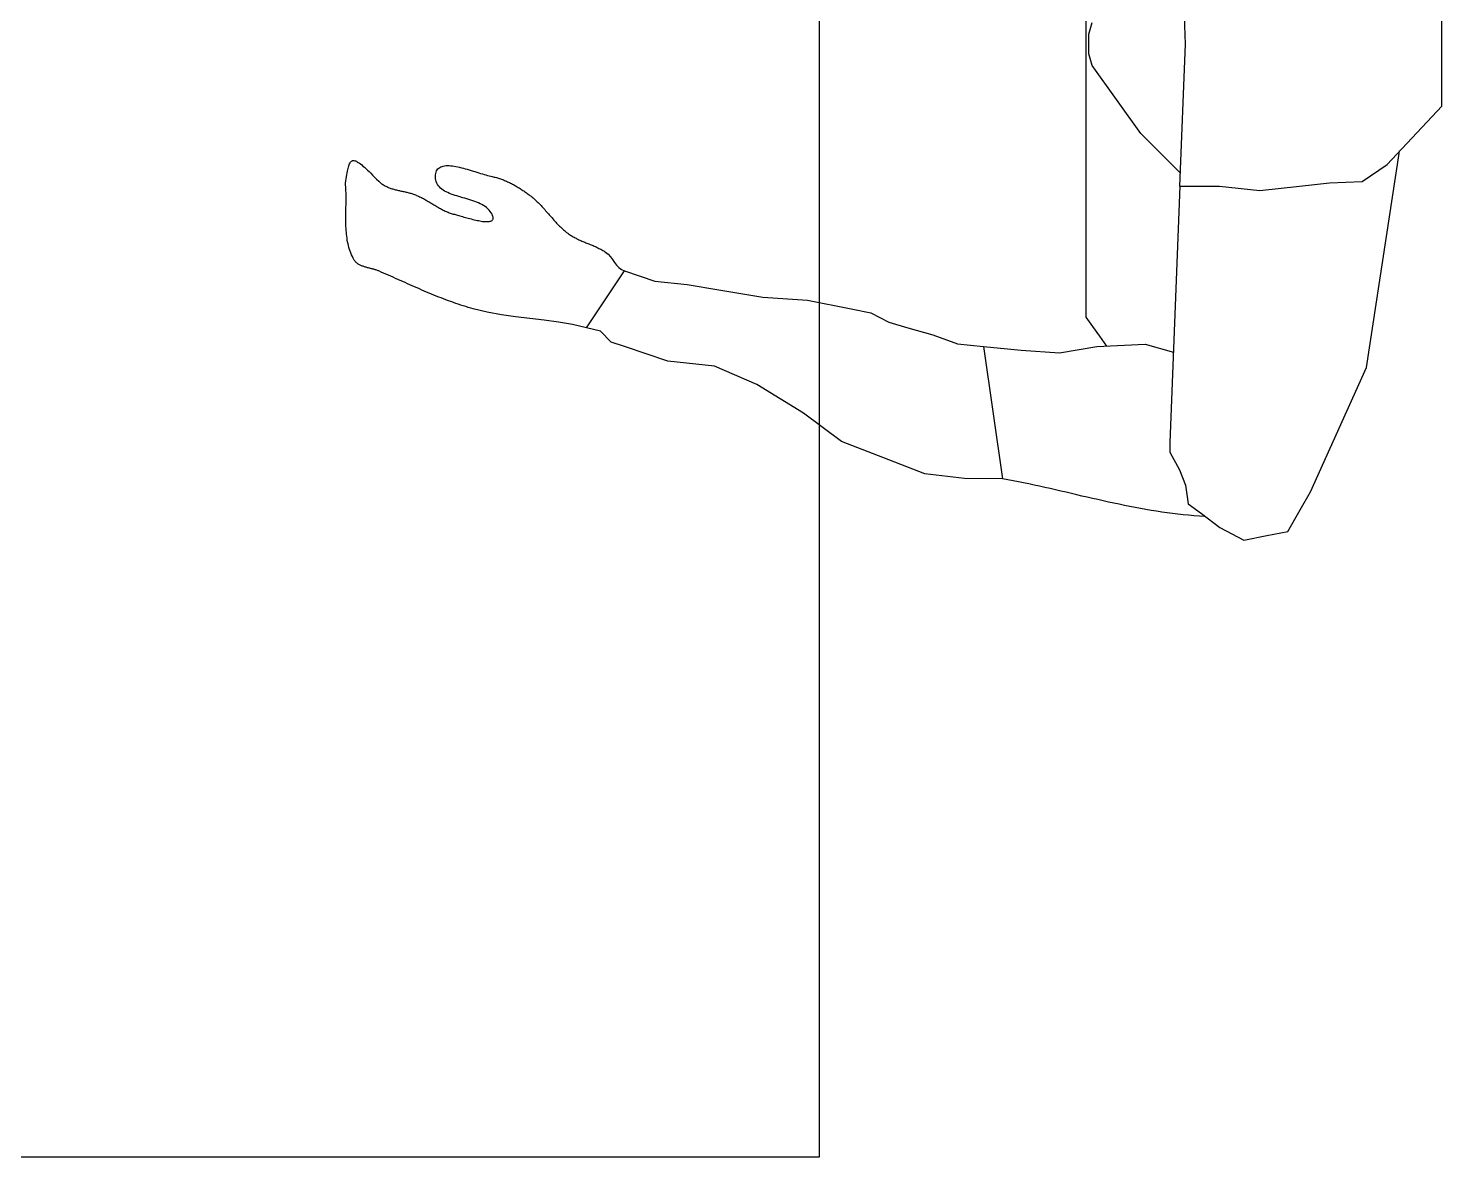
# Model space of a CAD drawing. Header units: millimetres. Extents: x -155 to 94595, y -3153 to 63413.
# Drawn here: x 76188 to 76970, y 54772 to 55396 of the extents above; entities that cross this region are included whole.
import ezdxf

# ---------------------------------------------------------------- set-up
doc = ezdxf.new("R2010")
doc.units = ezdxf.units.MM
doc.layers.add('int', color=185, linetype='Continuous')

msp = doc.modelspace()

# ---------------------------------------------------------------- linework, layer by layer
at = {"layer": 'int'}
for p, q in [((76625.477, 54771.746), (76625.477, 57270.146)), ((76772.861, 55538.103), (76772.861, 55236.106)), ((76824.653, 55465.598), (76827.793, 55387.105)), ((76969.638, 55387.105), (76969.638, 55421.26)), ((76774.405, 55392.765), (76776.31, 55399.18)), ((76774.405, 55392.765), (76774.405, 55392.765)), ((76774.405, 55381.771), (76774.405, 55392.765)), ((76827.793, 55387.105), (76824.653, 55308.611)), ((76969.638, 55352.949), (76969.638, 55387.105)), ((76774.405, 55381.771), (76774.405, 55381.771)), ((76776.31, 55375.355), (76774.405, 55381.771)), ((76803.194, 55337.716), (76776.31, 55375.355)), ((76939.374, 55320.687), (76969.638, 55352.949)), ((76969.638, 55352.949), (76969.638, 55352.949)), ((76803.194, 55337.716), (76803.194, 55337.716)), ((76824.947, 55315.964), (76803.194, 55337.716)), ((76946.109, 55326.773), (76946.309, 55328.08)), ((76365.06, 55319.212), (76365.26, 55319.869)), ((76365.26, 55319.869), (76365.469, 55320.459)), ((76365.469, 55320.459), (76365.689, 55320.984)), ((76365.689, 55320.984), (76365.922, 55321.442)), ((76365.922, 55321.442), (76366.17, 55321.835)), ((76366.17, 55321.835), (76366.435, 55322.161)), ((76366.435, 55322.161), (76366.72, 55322.42)), ((76366.72, 55322.42), (76367.025, 55322.614)), ((76367.025, 55322.614), (76367.353, 55322.741)), ((76367.353, 55322.741), (76367.706, 55322.801)), ((76367.706, 55322.801), (76368.086, 55322.796)), ((76368.086, 55322.796), (76368.495, 55322.724)), ((76368.495, 55322.724), (76368.935, 55322.585)), ((76368.935, 55322.585), (76369.408, 55322.38)), ((76369.408, 55322.38), (76369.917, 55322.108)), ((76369.917, 55322.108), (76370.462, 55321.77)), ((76370.462, 55321.77), (76371.046, 55321.366)), ((76371.046, 55321.366), (76371.671, 55320.894)), ((76371.671, 55320.894), (76372.339, 55320.357)), ((76372.339, 55320.357), (76373.052, 55319.752)), ((76373.052, 55319.752), (76373.813, 55319.081)), ((76416.118, 55319.342), (76416.762, 55319.588)), ((76416.762, 55319.588), (76417.457, 55319.774)), ((76417.457, 55319.774), (76418.2, 55319.905)), ((76418.2, 55319.905), (76418.987, 55319.983)), ((76418.987, 55319.983), (76419.815, 55320.011)), ((76419.815, 55320.011), (76420.682, 55319.994)), ((76420.682, 55319.994), (76421.583, 55319.933)), ((76421.583, 55319.933), (76422.515, 55319.832)), ((76422.515, 55319.832), (76423.476, 55319.694)), ((76423.476, 55319.694), (76424.462, 55319.523)), ((76925.581, 55311.138), (76939.374, 55320.687)), ((76927.957, 55208.257), (76946.109, 55326.773)), ((76363.546, 55311.58), (76363.746, 55312.765)), ((76363.746, 55312.765), (76363.938, 55313.884)), ((76363.938, 55313.884), (76364.126, 55314.937)), ((76364.126, 55314.937), (76364.311, 55315.924)), ((76364.311, 55315.924), (76364.495, 55316.845)), ((76364.495, 55316.845), (76364.68, 55317.7)), ((76364.68, 55317.7), (76364.868, 55318.489)), ((76364.868, 55318.489), (76365.06, 55319.212)), ((76373.813, 55319.081), (76374.622, 55318.343)), ((76374.622, 55318.343), (76375.482, 55317.538)), ((76375.482, 55317.538), (76376.395, 55316.667)), ((76376.395, 55316.667), (76377.363, 55315.728)), ((76377.363, 55315.728), (76378.388, 55314.723)), ((76378.388, 55314.723), (76379.473, 55313.651)), ((76379.473, 55313.651), (76380.618, 55312.512)), ((76380.618, 55312.512), (76381.826, 55311.306)), ((76413.144, 55313.952), (76413.185, 55314.872)), ((76413.193, 55312.943), (76413.144, 55313.952)), ((76413.185, 55314.872), (76413.305, 55315.704)), ((76413.339, 55312.001), (76413.193, 55312.943)), ((76413.305, 55315.704), (76413.503, 55316.452)), ((76413.577, 55311.121), (76413.339, 55312.001)), ((76413.503, 55316.452), (76413.774, 55317.118)), ((76413.774, 55317.118), (76414.115, 55317.707)), ((76414.115, 55317.707), (76414.524, 55318.22)), ((76414.524, 55318.22), (76414.996, 55318.662)), ((76414.996, 55318.662), (76415.528, 55319.035)), ((76415.528, 55319.035), (76416.118, 55319.342)), ((76424.462, 55319.523), (76425.47, 55319.322)), ((76425.47, 55319.322), (76426.497, 55319.093)), ((76426.497, 55319.093), (76427.539, 55318.84)), ((76427.539, 55318.84), (76428.593, 55318.567)), ((76428.593, 55318.567), (76429.657, 55318.276)), ((76429.657, 55318.276), (76430.726, 55317.97)), ((76430.726, 55317.97), (76431.797, 55317.653)), ((76431.797, 55317.653), (76432.868, 55317.328)), ((76432.868, 55317.328), (76433.935, 55316.998)), ((76433.935, 55316.998), (76434.995, 55316.666)), ((76434.995, 55316.666), (76436.045, 55316.336)), ((76436.045, 55316.336), (76437.081, 55316.01)), ((76437.081, 55316.01), (76438.1, 55315.692)), ((76438.1, 55315.692), (76439.099, 55315.385)), ((76439.099, 55315.385), (76440.075, 55315.093)), ((76440.075, 55315.093), (76441.025, 55314.817)), ((76441.025, 55314.817), (76441.945, 55314.562)), ((76441.945, 55314.562), (76442.832, 55314.331)), ((76442.832, 55314.331), (76443.683, 55314.127)), ((76443.683, 55314.127), (76444.494, 55313.952)), ((76444.494, 55313.952), (76445.084, 55313.829)), ((76445.084, 55313.829), (76445.671, 55313.695)), ((76445.671, 55313.695), (76446.255, 55313.551)), ((76446.255, 55313.551), (76446.836, 55313.397)), ((76446.836, 55313.397), (76447.414, 55313.233)), ((76447.414, 55313.233), (76447.99, 55313.06)), ((76447.99, 55313.06), (76448.562, 55312.878)), ((76448.562, 55312.878), (76449.132, 55312.686)), ((76449.132, 55312.686), (76449.699, 55312.486)), ((76449.699, 55312.486), (76450.264, 55312.277)), ((76450.264, 55312.277), (76450.825, 55312.06)), ((76450.825, 55312.06), (76451.384, 55311.835)), ((76451.384, 55311.835), (76451.939, 55311.602)), ((76363.337, 55310.329), (76363.546, 55311.58)), ((76363.439, 55309.261), (76363.337, 55310.329)), ((76363.522, 55308.187), (76363.439, 55309.261)), ((76363.588, 55307.109), (76363.522, 55308.187)), ((76363.638, 55306.026), (76363.588, 55307.109)), ((76363.674, 55304.94), (76363.638, 55306.026)), ((76363.698, 55303.85), (76363.674, 55304.94)), ((76381.826, 55311.306), (76383.099, 55310.034)), ((76383.53, 55309.722), (76383.099, 55310.034)), ((76383.97, 55309.426), (76383.53, 55309.722)), ((76384.416, 55309.146), (76383.97, 55309.426)), ((76384.871, 55308.882), (76384.416, 55309.146)), ((76385.332, 55308.631), (76384.871, 55308.882)), ((76385.799, 55308.394), (76385.332, 55308.631)), ((76386.273, 55308.17), (76385.799, 55308.394)), ((76386.753, 55307.959), (76386.273, 55308.17)), ((76387.238, 55307.758), (76386.753, 55307.959)), ((76387.728, 55307.569), (76387.238, 55307.758)), ((76388.223, 55307.389), (76387.728, 55307.569)), ((76388.723, 55307.219), (76388.223, 55307.389)), ((76389.227, 55307.057), (76388.723, 55307.219)), ((76389.735, 55306.903), (76389.227, 55307.057)), ((76390.246, 55306.756), (76389.735, 55306.903)), ((76390.761, 55306.616), (76390.246, 55306.756)), ((76391.278, 55306.481), (76390.761, 55306.616)), ((76391.798, 55306.351), (76391.278, 55306.481)), ((76392.32, 55306.226), (76391.798, 55306.351)), ((76392.844, 55306.104), (76392.32, 55306.226)), ((76393.369, 55305.985), (76392.844, 55306.104)), ((76393.895, 55305.868), (76393.369, 55305.985)), ((76394.423, 55305.752), (76393.895, 55305.868)), ((76394.95, 55305.637), (76394.423, 55305.752)), ((76395.478, 55305.522), (76394.95, 55305.637)), ((76396.006, 55305.406), (76395.478, 55305.522)), ((76396.533, 55305.289), (76396.006, 55305.406)), ((76397.059, 55305.169), (76396.533, 55305.289)), ((76397.584, 55305.047), (76397.059, 55305.169)), ((76398.108, 55304.921), (76397.584, 55305.047)), ((76398.629, 55304.79), (76398.108, 55304.921)), ((76399.149, 55304.655), (76398.629, 55304.79)), ((76399.665, 55304.513), (76399.149, 55304.655)), ((76400.179, 55304.365), (76399.665, 55304.513)), ((76400.69, 55304.21), (76400.179, 55304.365)), ((76401.197, 55304.047), (76400.69, 55304.21)), ((76401.7, 55303.875), (76401.197, 55304.047)), ((76413.903, 55310.301), (76413.577, 55311.121)), ((76414.31, 55309.538), (76413.903, 55310.301)), ((76414.796, 55308.828), (76414.31, 55309.538)), ((76415.356, 55308.167), (76414.796, 55308.828)), ((76415.984, 55307.553), (76415.356, 55308.167)), ((76416.676, 55306.981), (76415.984, 55307.553)), ((76417.428, 55306.449), (76416.676, 55306.981)), ((76418.235, 55305.953), (76417.428, 55306.449)), ((76419.092, 55305.49), (76418.235, 55305.953)), ((76419.995, 55305.057), (76419.092, 55305.49)), ((76420.94, 55304.649), (76419.995, 55305.057)), ((76421.921, 55304.264), (76420.94, 55304.649)), ((76422.934, 55303.899), (76421.921, 55304.264)), ((76423.974, 55303.549), (76422.934, 55303.899)), ((76451.939, 55311.602), (76452.492, 55311.361)), ((76452.492, 55311.361), (76453.042, 55311.112)), ((76453.042, 55311.112), (76453.59, 55310.857)), ((76453.59, 55310.857), (76454.134, 55310.594)), ((76454.134, 55310.594), (76454.676, 55310.325)), ((76454.676, 55310.325), (76455.214, 55310.049)), ((76455.214, 55310.049), (76455.75, 55309.766)), ((76455.75, 55309.766), (76456.284, 55309.478)), ((76456.284, 55309.478), (76456.814, 55309.184)), ((76456.814, 55309.184), (76457.341, 55308.884)), ((76457.341, 55308.884), (76457.866, 55308.579)), ((76457.866, 55308.579), (76458.388, 55308.268)), ((76458.388, 55308.268), (76458.907, 55307.953)), ((76458.907, 55307.953), (76459.423, 55307.633)), ((76459.423, 55307.633), (76459.936, 55307.308)), ((76459.936, 55307.308), (76460.447, 55306.979)), ((76460.447, 55306.979), (76460.954, 55306.646)), ((76460.954, 55306.646), (76461.459, 55306.309)), ((76461.459, 55306.309), (76461.961, 55305.968)), ((76461.961, 55305.968), (76462.46, 55305.624)), ((76462.46, 55305.624), (76462.956, 55305.277)), ((76462.956, 55305.277), (76463.45, 55304.927)), ((76463.45, 55304.927), (76463.94, 55304.574)), ((76463.94, 55304.574), (76464.428, 55304.219)), ((76464.428, 55304.219), (76464.913, 55303.862)), ((76824.89, 55308.611), (76819.325, 55166.897)), ((76824.653, 55308.611), (76846.792, 55308.611)), ((76846.792, 55308.611), (76869.044, 55306.164)), ((76869.044, 55306.164), (76891.071, 55308.611)), ((76891.071, 55308.611), (76907.591, 55310.447)), ((76907.591, 55310.447), (76925.581, 55311.138)), ((76363.629, 55295.063), (76363.648, 55296.164)), ((76363.648, 55296.164), (76363.668, 55297.266)), ((76363.668, 55297.266), (76363.686, 55298.367)), ((76363.686, 55298.367), (76363.701, 55299.467)), ((76363.711, 55302.758), (76363.698, 55303.85)), ((76363.701, 55299.467), (76363.711, 55300.566)), ((76363.715, 55301.663), (76363.711, 55302.758)), ((76363.711, 55300.566), (76363.715, 55301.663)), ((76402.199, 55303.694), (76401.7, 55303.875)), ((76402.693, 55303.502), (76402.199, 55303.694)), ((76402.693, 55303.502), (76403.248, 55303.274)), ((76403.248, 55303.274), (76403.798, 55303.036)), ((76403.798, 55303.036), (76404.344, 55302.788)), ((76404.344, 55302.788), (76404.886, 55302.531)), ((76404.886, 55302.531), (76405.425, 55302.266)), ((76405.425, 55302.266), (76405.96, 55301.994)), ((76405.96, 55301.994), (76406.493, 55301.714)), ((76406.493, 55301.714), (76407.023, 55301.428)), ((76407.023, 55301.428), (76407.551, 55301.137)), ((76407.551, 55301.137), (76408.076, 55300.84)), ((76408.076, 55300.84), (76408.6, 55300.54)), ((76408.6, 55300.54), (76409.121, 55300.235)), ((76409.121, 55300.235), (76409.642, 55299.928)), ((76409.642, 55299.928), (76410.162, 55299.618)), ((76410.162, 55299.618), (76410.68, 55299.307)), ((76410.68, 55299.307), (76411.199, 55298.994)), ((76411.199, 55298.994), (76411.717, 55298.682)), ((76411.717, 55298.682), (76412.235, 55298.369)), ((76412.235, 55298.369), (76412.753, 55298.058)), ((76412.753, 55298.058), (76413.272, 55297.748)), ((76413.272, 55297.748), (76413.791, 55297.441)), ((76413.791, 55297.441), (76414.312, 55297.136)), ((76414.312, 55297.136), (76414.834, 55296.835)), ((76414.834, 55296.835), (76415.358, 55296.539)), ((76415.358, 55296.539), (76415.883, 55296.247)), ((76415.883, 55296.247), (76416.411, 55295.961)), ((76425.038, 55303.212), (76423.974, 55303.549)), ((76426.119, 55302.884), (76425.038, 55303.212)), ((76427.214, 55302.561), (76426.119, 55302.884)), ((76428.319, 55302.242), (76427.214, 55302.561)), ((76429.427, 55301.921), (76428.319, 55302.242)), ((76430.536, 55301.596), (76429.427, 55301.921)), ((76431.639, 55301.263), (76430.536, 55301.596)), ((76432.734, 55300.919), (76431.639, 55301.263)), ((76433.814, 55300.561), (76432.734, 55300.919)), ((76434.876, 55300.184), (76433.814, 55300.561)), ((76435.914, 55299.787), (76434.876, 55300.184)), ((76436.925, 55299.365), (76435.914, 55299.787)), ((76437.904, 55298.915), (76436.925, 55299.365)), ((76438.845, 55298.434), (76437.904, 55298.915)), ((76439.745, 55297.918), (76438.845, 55298.434)), ((76440.599, 55297.364), (76439.745, 55297.918)), ((76441.402, 55296.769), (76440.599, 55297.364)), ((76442.15, 55296.128), (76441.402, 55296.769)), ((76442.837, 55295.44), (76442.15, 55296.128)), ((76464.913, 55303.862), (76465.395, 55303.502)), ((76465.395, 55303.502), (76465.997, 55303.041)), ((76465.997, 55303.041), (76466.588, 55302.567)), ((76466.588, 55302.567), (76467.17, 55302.083)), ((76467.17, 55302.083), (76467.742, 55301.588)), ((76467.742, 55301.588), (76468.306, 55301.083)), ((76468.306, 55301.083), (76468.862, 55300.569)), ((76468.862, 55300.569), (76469.409, 55300.047)), ((76469.409, 55300.047), (76469.95, 55299.516)), ((76469.95, 55299.516), (76470.484, 55298.979)), ((76470.484, 55298.979), (76471.013, 55298.434)), ((76471.013, 55298.434), (76471.536, 55297.884)), ((76471.536, 55297.884), (76472.054, 55297.328)), ((76472.054, 55297.328), (76472.568, 55296.768)), ((76472.568, 55296.768), (76473.079, 55296.203)), ((76473.079, 55296.203), (76473.586, 55295.635)), ((76363.581, 55290.666), (76363.585, 55291.763)), ((76363.585, 55289.571), (76363.581, 55290.666)), ((76363.585, 55291.763), (76363.596, 55292.862)), ((76363.598, 55288.478), (76363.585, 55289.571)), ((76363.596, 55292.862), (76363.611, 55293.962)), ((76363.622, 55287.389), (76363.598, 55288.478)), ((76363.611, 55293.962), (76363.629, 55295.063)), ((76416.411, 55295.961), (76416.942, 55295.681)), ((76416.942, 55295.681), (76417.475, 55295.408)), ((76417.475, 55295.408), (76418.011, 55295.143)), ((76418.011, 55295.143), (76418.55, 55294.886)), ((76418.55, 55294.886), (76419.093, 55294.638)), ((76419.093, 55294.638), (76419.639, 55294.399)), ((76419.639, 55294.399), (76420.19, 55294.171)), ((76420.19, 55294.171), (76420.745, 55293.953)), ((76420.745, 55293.953), (76421.304, 55293.747)), ((76421.304, 55293.747), (76421.869, 55293.553)), ((76421.869, 55293.553), (76422.438, 55293.372)), ((76422.438, 55293.372), (76423.013, 55293.205)), ((76423.013, 55293.205), (76423.594, 55293.052)), ((76423.594, 55293.052), (76424.138, 55292.912)), ((76424.138, 55292.912), (76424.724, 55292.755)), ((76424.724, 55292.755), (76425.349, 55292.583)), ((76425.349, 55292.583), (76426.008, 55292.398)), ((76426.008, 55292.398), (76426.698, 55292.202)), ((76426.698, 55292.202), (76427.417, 55291.997)), ((76427.417, 55291.997), (76428.16, 55291.785)), ((76428.16, 55291.785), (76428.924, 55291.568)), ((76428.924, 55291.568), (76429.706, 55291.347)), ((76429.706, 55291.347), (76430.503, 55291.125)), ((76430.503, 55291.125), (76431.31, 55290.904)), ((76431.31, 55290.904), (76432.125, 55290.686)), ((76432.125, 55290.686), (76432.944, 55290.472)), ((76432.944, 55290.472), (76433.764, 55290.265)), ((76433.764, 55290.265), (76434.58, 55290.067)), ((76434.58, 55290.067), (76435.391, 55289.88)), ((76435.391, 55289.88), (76436.192, 55289.705)), ((76436.192, 55289.705), (76436.981, 55289.544)), ((76436.981, 55289.544), (76437.752, 55289.401)), ((76437.752, 55289.401), (76438.504, 55289.275)), ((76438.504, 55289.275), (76439.233, 55289.171)), ((76439.233, 55289.171), (76439.936, 55289.089)), ((76439.936, 55289.089), (76440.608, 55289.031)), ((76440.608, 55289.031), (76441.247, 55289)), ((76441.247, 55289), (76441.849, 55288.997)), ((76441.849, 55288.997), (76442.41, 55289.025)), ((76442.41, 55289.025), (76442.928, 55289.085)), ((76443.46, 55294.7), (76442.837, 55295.44)), ((76442.928, 55289.085), (76443.399, 55289.179)), ((76443.399, 55289.179), (76443.819, 55289.31)), ((76444.014, 55293.905), (76443.46, 55294.7)), ((76443.819, 55289.31), (76444.186, 55289.479)), ((76444.494, 55293.052), (76444.014, 55293.905)), ((76444.186, 55289.479), (76444.495, 55289.688)), ((76444.767, 55292.449), (76444.494, 55293.052)), ((76444.495, 55289.688), (76444.743, 55289.94)), ((76444.743, 55289.94), (76444.928, 55290.236)), ((76444.955, 55291.902), (76444.767, 55292.449)), ((76444.928, 55290.236), (76445.044, 55290.578)), ((76445.061, 55291.409), (76444.955, 55291.902)), ((76445.044, 55290.578), (76445.09, 55290.969)), ((76445.09, 55290.969), (76445.061, 55291.409)), ((76473.586, 55295.635), (76474.091, 55295.064)), ((76474.091, 55295.064), (76474.593, 55294.491)), ((76474.593, 55294.491), (76475.095, 55293.916)), ((76475.095, 55293.916), (76475.595, 55293.34)), ((76475.595, 55293.34), (76476.095, 55292.764)), ((76476.095, 55292.764), (76476.596, 55292.188)), ((76476.596, 55292.188), (76477.097, 55291.613)), ((76477.097, 55291.613), (76477.6, 55291.04)), ((76477.6, 55291.04), (76478.105, 55290.469)), ((76478.105, 55290.469), (76478.612, 55289.901)), ((76478.612, 55289.901), (76479.122, 55289.336)), ((76479.122, 55289.336), (76479.636, 55288.776)), ((76479.636, 55288.776), (76480.155, 55288.22)), ((76363.658, 55286.303), (76363.622, 55287.389)), ((76363.709, 55285.22), (76363.658, 55286.303)), ((76363.775, 55284.142), (76363.709, 55285.22)), ((76363.858, 55283.068), (76363.775, 55284.142)), ((76363.959, 55281.999), (76363.858, 55283.068)), ((76364.081, 55280.936), (76363.959, 55281.999)), ((76364.225, 55279.879), (76364.081, 55280.936)), ((76480.155, 55288.22), (76480.678, 55287.669)), ((76480.678, 55287.669), (76481.206, 55287.125)), ((76481.206, 55287.125), (76481.74, 55286.587)), ((76481.74, 55286.587), (76482.281, 55286.057)), ((76482.281, 55286.057), (76482.829, 55285.534)), ((76482.829, 55285.534), (76483.385, 55285.02)), ((76483.385, 55285.02), (76483.948, 55284.516)), ((76483.948, 55284.516), (76484.521, 55284.021)), ((76484.521, 55284.021), (76485.102, 55283.536)), ((76485.102, 55283.536), (76485.694, 55283.063)), ((76485.694, 55283.063), (76486.296, 55282.602)), ((76486.296, 55282.602), (76486.78, 55282.247)), ((76486.78, 55282.247), (76487.272, 55281.905)), ((76487.272, 55281.905), (76487.77, 55281.575)), ((76487.77, 55281.575), (76488.275, 55281.256)), ((76488.275, 55281.256), (76488.786, 55280.946)), ((76488.786, 55280.946), (76489.302, 55280.647)), ((76489.302, 55280.647), (76489.824, 55280.357)), ((76364.392, 55278.828), (76364.225, 55279.879)), ((76364.583, 55277.783), (76364.392, 55278.828)), ((76364.802, 55276.746), (76364.583, 55277.783)), ((76365.048, 55275.716), (76364.802, 55276.746)), ((76365.323, 55274.695), (76365.048, 55275.716)), ((76365.63, 55273.681), (76365.323, 55274.695)), ((76365.97, 55272.677), (76365.63, 55273.681)), ((76366.343, 55271.681), (76365.97, 55272.677)), ((76489.824, 55280.357), (76490.351, 55280.075)), ((76490.351, 55280.075), (76490.883, 55279.801)), ((76490.883, 55279.801), (76491.419, 55279.534)), ((76491.419, 55279.534), (76491.959, 55279.274)), ((76491.959, 55279.274), (76492.502, 55279.02)), ((76492.502, 55279.02), (76493.049, 55278.771)), ((76493.049, 55278.771), (76493.599, 55278.527)), ((76493.599, 55278.527), (76494.151, 55278.287)), ((76494.151, 55278.287), (76494.705, 55278.05)), ((76494.705, 55278.05), (76495.261, 55277.817)), ((76495.261, 55277.817), (76495.818, 55277.586)), ((76495.818, 55277.586), (76496.376, 55277.356)), ((76496.376, 55277.356), (76496.935, 55277.127)), ((76496.935, 55277.127), (76497.494, 55276.899)), ((76497.494, 55276.899), (76498.053, 55276.671)), ((76498.053, 55276.671), (76498.612, 55276.441)), ((76498.612, 55276.441), (76499.17, 55276.21)), ((76499.17, 55276.21), (76499.727, 55275.978)), ((76499.727, 55275.978), (76500.282, 55275.742)), ((76500.282, 55275.742), (76500.835, 55275.503)), ((76500.835, 55275.503), (76501.386, 55275.26)), ((76501.386, 55275.26), (76501.935, 55275.013)), ((76501.935, 55275.013), (76502.48, 55274.76)), ((76502.48, 55274.76), (76503.022, 55274.502)), ((76503.022, 55274.502), (76503.561, 55274.237)), ((76503.561, 55274.237), (76504.095, 55273.965)), ((76504.095, 55273.965), (76504.625, 55273.686)), ((76504.625, 55273.686), (76505.151, 55273.398)), ((76505.151, 55273.398), (76505.671, 55273.101)), ((76505.671, 55273.101), (76506.185, 55272.795)), ((76506.185, 55272.795), (76506.694, 55272.478)), ((76366.753, 55270.696), (76366.343, 55271.681)), ((76367.199, 55269.72), (76366.753, 55270.696)), ((76367.685, 55268.755), (76367.199, 55269.72)), ((76367.852, 55268.373), (76367.685, 55268.755)), ((76368.038, 55268.011), (76367.852, 55268.373)), ((76368.244, 55267.668), (76368.038, 55268.011)), ((76368.468, 55267.343), (76368.244, 55267.668)), ((76368.709, 55267.036), (76368.468, 55267.343)), ((76368.967, 55266.746), (76368.709, 55267.036)), ((76369.241, 55266.472), (76368.967, 55266.746)), ((76369.53, 55266.213), (76369.241, 55266.472)), ((76369.833, 55265.968), (76369.53, 55266.213)), ((76370.15, 55265.738), (76369.833, 55265.968)), ((76370.479, 55265.52), (76370.15, 55265.738)), ((76370.821, 55265.315), (76370.479, 55265.52)), ((76371.174, 55265.122), (76370.821, 55265.315)), ((76371.538, 55264.939), (76371.174, 55265.122)), ((76371.911, 55264.766), (76371.538, 55264.939)), ((76506.694, 55272.478), (76507.196, 55272.151)), ((76507.196, 55272.151), (76508.631, 55270.98)), ((76508.631, 55270.98), (76509.895, 55269.585)), ((76509.895, 55269.585), (76511.056, 55268.058)), ((76511.056, 55268.058), (76512.18, 55266.493)), ((76512.18, 55266.493), (76513.334, 55264.982)), ((76513.334, 55264.982), (76514.585, 55263.617)), ((76372.293, 55264.603), (76371.911, 55264.766)), ((76372.683, 55264.448), (76372.293, 55264.603)), ((76373.081, 55264.301), (76372.683, 55264.448)), ((76373.486, 55264.161), (76373.081, 55264.301)), ((76373.896, 55264.028), (76373.486, 55264.161)), ((76374.312, 55263.9), (76373.896, 55264.028)), ((76374.732, 55263.777), (76374.312, 55263.9)), ((76375.155, 55263.658), (76374.732, 55263.777)), ((76375.582, 55263.542), (76375.155, 55263.658)), ((76376.01, 55263.429), (76375.582, 55263.542)), ((76376.44, 55263.318), (76376.01, 55263.429)), ((76376.87, 55263.208), (76376.44, 55263.318)), ((76377.3, 55263.098), (76376.87, 55263.208)), ((76377.729, 55262.988), (76377.3, 55263.098)), ((76378.156, 55262.877), (76377.729, 55262.988)), ((76378.58, 55262.764), (76378.156, 55262.877)), ((76379.002, 55262.648), (76378.58, 55262.764)), ((76379.419, 55262.529), (76379.002, 55262.648)), ((76379.831, 55262.406), (76379.419, 55262.529)), ((76380.238, 55262.277), (76379.831, 55262.406)), ((76380.638, 55262.144), (76380.238, 55262.277)), ((76381.031, 55262.003), (76380.638, 55262.144)), ((76381.416, 55261.856), (76381.031, 55262.003)), ((76381.793, 55261.701), (76381.416, 55261.856)), ((76383.118, 55261.13), (76381.793, 55261.701)), ((76384.443, 55260.555), (76383.118, 55261.13)), ((76385.766, 55259.977), (76384.443, 55260.555)), ((76387.089, 55259.395), (76385.766, 55259.977)), ((76388.411, 55258.811), (76387.089, 55259.395)), ((76389.732, 55258.224), (76388.411, 55258.811)), ((76391.052, 55257.636), (76389.732, 55258.224)), ((76392.373, 55257.046), (76391.052, 55257.636)), ((76393.693, 55256.456), (76392.373, 55257.046)), ((76496.746, 55230.35), (76517.647, 55261.701)), ((76514.585, 55263.617), (76516, 55262.493)), ((76516, 55262.493), (76517.647, 55261.701)), ((76517.647, 55261.701), (76534.519, 55256.077)), ((76395.014, 55255.865), (76393.693, 55256.456)), ((76396.334, 55255.274), (76395.014, 55255.865)), ((76397.655, 55254.685), (76396.334, 55255.274)), ((76398.977, 55254.096), (76397.655, 55254.685)), ((76400.299, 55253.509), (76398.977, 55254.096)), ((76401.622, 55252.924), (76400.299, 55253.509)), ((76402.946, 55252.342), (76401.622, 55252.924)), ((76404.271, 55251.763), (76402.946, 55252.342)), ((76405.598, 55251.188), (76404.271, 55251.763)), ((76406.926, 55250.616), (76405.598, 55251.188)), ((76408.255, 55250.05), (76406.926, 55250.616)), ((76409.587, 55249.488), (76408.255, 55250.05)), ((76410.92, 55248.932), (76409.587, 55249.488)), ((76534.519, 55256.077), (76552.376, 55254.171)), ((76552.376, 55254.171), (76569.898, 55251.251)), ((76569.898, 55251.251), (76594.196, 55247.201)), ((76412.256, 55248.382), (76410.92, 55248.932)), ((76413.594, 55247.838), (76412.256, 55248.382)), ((76414.934, 55247.302), (76413.594, 55247.838)), ((76416.277, 55246.773), (76414.934, 55247.302)), ((76417.623, 55246.252), (76416.277, 55246.773)), ((76418.971, 55245.739), (76417.623, 55246.252)), ((76420.323, 55245.236), (76418.971, 55245.739)), ((76421.678, 55244.742), (76420.323, 55245.236)), ((76423.036, 55244.258), (76421.678, 55244.742)), ((76424.398, 55243.784), (76423.036, 55244.258)), ((76425.764, 55243.321), (76424.398, 55243.784)), ((76427.133, 55242.87), (76425.764, 55243.321)), ((76428.506, 55242.43), (76427.133, 55242.87)), ((76429.884, 55242.003), (76428.506, 55242.43)), ((76431.266, 55241.589), (76429.884, 55242.003)), ((76432.653, 55241.188), (76431.266, 55241.589)), ((76594.196, 55247.201), (76618.891, 55245.632)), ((76618.891, 55245.632), (76643.05, 55240.8)), ((76434.044, 55240.8), (76432.653, 55241.188)), ((76441.769, 55238.96), (76434.044, 55240.8)), ((76449.58, 55237.537), (76441.769, 55238.96)), ((76457.451, 55236.397), (76449.58, 55237.537)), ((76465.355, 55235.411), (76457.451, 55236.397)), ((76473.263, 55234.445), (76465.355, 55235.411)), ((76481.149, 55233.367), (76473.263, 55234.445)), ((76643.05, 55240.8), (76653.866, 55238.637)), ((76653.866, 55238.637), (76663.808, 55233.377)), ((76772.861, 55236.106), (76776.515, 55230.98)), ((76488.986, 55232.047), (76481.149, 55233.367)), ((76496.746, 55230.35), (76488.986, 55232.047)), ((76504.333, 55228.453), (76496.746, 55230.35)), ((76510.245, 55222.367), (76504.333, 55228.453)), ((76663.808, 55233.377), (76674.401, 55230.35)), ((76674.401, 55230.35), (76688.212, 55226.404)), ((76688.212, 55226.404), (76701.886, 55221.331)), ((76776.515, 55230.98), (76780.384, 55225.583)), ((76517.647, 55219.9), (76510.245, 55222.367)), ((76541.709, 55211.879), (76517.647, 55219.9)), ((76701.886, 55221.331), (76716.202, 55219.9)), ((76716.202, 55219.9), (76726.653, 55146.748)), ((76716.202, 55219.9), (76737.016, 55217.818)), ((76758.241, 55216.456), (76778.904, 55219.9)), ((76778.904, 55219.9), (76805.647, 55221.315)), ((76780.384, 55225.583), (76784.267, 55220.181)), ((76805.647, 55221.315), (76805.647, 55221.315)), ((76805.647, 55221.315), (76821.268, 55216.743)), ((76567.458, 55209.002), (76541.709, 55211.879)), ((76737.016, 55217.818), (76758.241, 55216.456)), ((76590.799, 55198.999), (76567.458, 55209.002)), ((76897.109, 55139.549), (76927.957, 55208.257)), ((76927.957, 55208.257), (76927.957, 55208.257)), ((76616.64, 55183.135), (76590.799, 55198.999)), ((76637.688, 55167.299), (76616.64, 55183.135)), ((76663.951, 55157.198), (76637.688, 55167.299)), ((76819.325, 55166.897), (76819.363, 55161.498)), ((76683.795, 55149.566), (76663.951, 55157.198)), ((76819.363, 55161.498), (76819.363, 55161.498)), ((76819.363, 55161.498), (76824.653, 55151.624)), ((76705.786, 55146.968), (76683.795, 55149.566)), ((76824.653, 55151.624), (76827.998, 55143.263)), ((76726.653, 55146.748), (76705.786, 55146.968)), ((76729.601, 55146.215), (76726.653, 55146.748)), ((76732.547, 55145.661), (76729.601, 55146.215)), ((76735.491, 55145.085), (76732.547, 55145.661)), ((76738.432, 55144.492), (76735.491, 55145.085)), ((76741.371, 55143.881), (76738.432, 55144.492)), ((76744.309, 55143.255), (76741.371, 55143.881)), ((76747.244, 55142.616), (76744.309, 55143.255)), ((76750.178, 55141.965), (76747.244, 55142.616)), ((76753.111, 55141.304), (76750.178, 55141.965)), ((76756.043, 55140.636), (76753.111, 55141.304)), ((76758.975, 55139.961), (76756.043, 55140.636)), ((76761.905, 55139.282), (76758.975, 55139.961)), ((76827.998, 55143.263), (76829.399, 55132.97)), ((76764.835, 55138.6), (76761.905, 55139.282)), ((76767.765, 55137.918), (76764.835, 55138.6)), ((76770.696, 55137.237), (76767.765, 55137.918)), ((76773.626, 55136.558), (76770.696, 55137.237)), ((76776.557, 55135.884), (76773.626, 55136.558)), ((76779.489, 55135.217), (76776.557, 55135.884)), ((76782.421, 55134.557), (76779.489, 55135.217)), ((76785.355, 55133.908), (76782.421, 55134.557)), ((76788.29, 55133.27), (76785.355, 55133.908)), ((76791.227, 55132.646), (76788.29, 55133.27)), ((76794.166, 55132.037), (76791.227, 55132.646)), ((76797.106, 55131.445), (76794.166, 55132.037)), ((76829.399, 55132.97), (76836.729, 55127.473)), ((76891.426, 55129.605), (76897.109, 55139.549)), ((76800.049, 55130.873), (76797.106, 55131.445)), ((76802.994, 55130.321), (76800.049, 55130.873)), ((76805.942, 55129.791), (76802.994, 55130.321)), ((76808.893, 55129.286), (76805.942, 55129.791)), ((76811.847, 55128.807), (76808.893, 55129.286)), ((76814.805, 55128.356), (76811.847, 55128.807)), ((76817.765, 55127.935), (76814.805, 55128.356)), ((76820.73, 55127.545), (76817.765, 55127.935)), ((76823.699, 55127.188), (76820.73, 55127.545)), ((76826.671, 55126.866), (76823.699, 55127.188)), ((76829.649, 55126.582), (76826.671, 55126.866)), ((76832.63, 55126.336), (76829.649, 55126.582)), ((76835.617, 55126.13), (76832.63, 55126.336)), ((76838.609, 55125.966), (76835.617, 55126.13)), ((76836.729, 55127.473), (76847, 55119.769)), ((76838.745, 55125.961), (76838.609, 55125.966)), ((76884.442, 55117.694), (76891.426, 55129.605)), ((76847, 55119.769), (76860.195, 55112.844)), ((76872.957, 55115.397), (76884.442, 55117.694)), ((76860.195, 55112.844), (76872.957, 55115.397)), ((75406.277, 54771.746), (76625.477, 54771.746))]:
    msp.add_line(p, q, dxfattribs=at)

doc.saveas('drawing.dxf')
